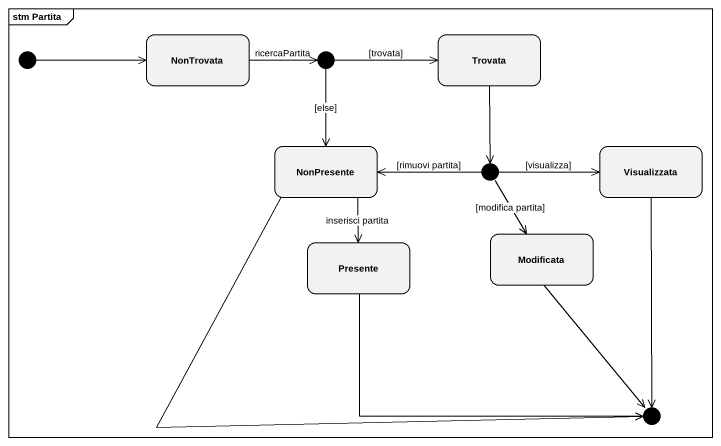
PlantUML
@startuml
mainframe stm Partita
hide empty description
state NonTrovata
state junction1 <<choice>>
state Trovata
state NonPresente
state junction2 <<choice>>
state Visualizzata
state Presente
state Modificata
state junction3 <<choice>>
[*] -right-> NonTrovata
NonTrovata -right-> junction1 : ricercaPartita
junction1 -right-> Trovata : [trovata]
junction1 --> NonPresente : [else]
Trovata --> junction2
NonPresente --> Presente : inserisci partita
NonPresente --> junction3
junction2 -left-> NonPresente : [rimuovi partita]
junction2 -right-> Visualizzata : [visualizza]
junction2 --> Modificata : [modifica partita]
Visualizzata --> junction3
Presente -right-> junction3
Modificata --> junction3
@enduml
